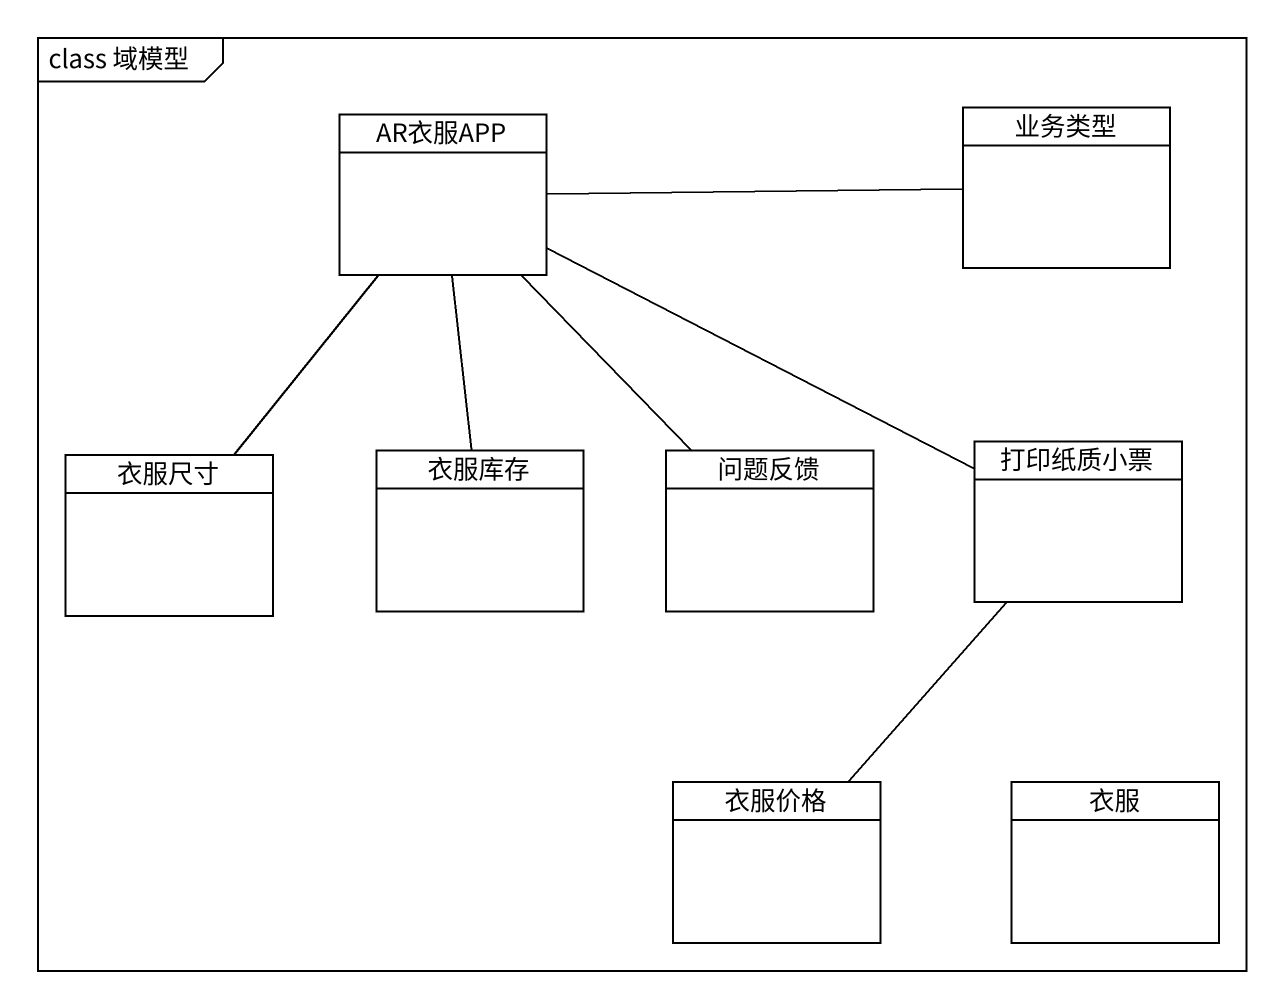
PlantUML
@startuml
mainframe class 域模型
hide circle
hide empty members
class 业务类型
class AR衣服APP
class 衣服尺寸
class 衣服库存
class 问题反馈
class 打印纸质小票
class 衣服价格
class 衣服
AR衣服APP -right- 业务类型
AR衣服APP -- 衣服尺寸
AR衣服APP -- 衣服库存
AR衣服APP -- 问题反馈
AR衣服APP -right- 打印纸质小票
打印纸质小票 -- 衣服价格
@enduml
